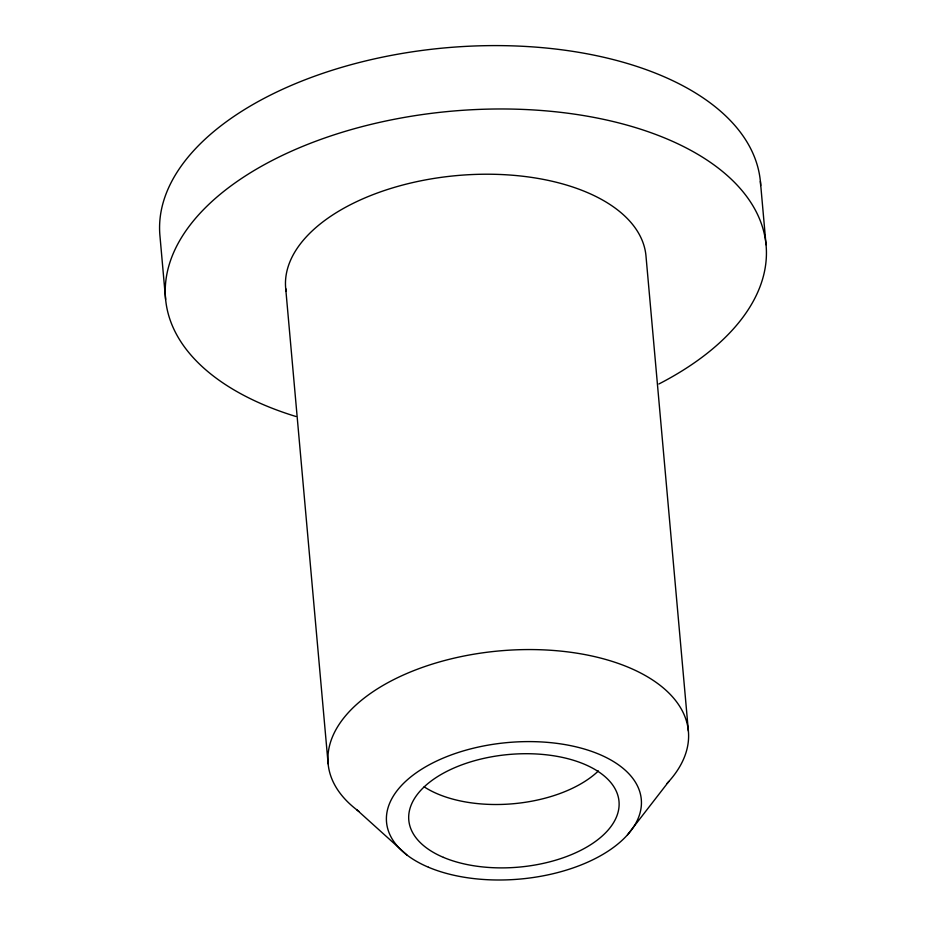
<?xml version="1.0" encoding="UTF-8"?>
<svg xmlns="http://www.w3.org/2000/svg" width="926" height="926" viewBox="0 0 926 926"><rect width="100%" height="100%" fill="white"/><g stroke="black" fill="none" stroke-linecap="round" stroke-linejoin="round"><path stroke-width="1.39" d="M627.481 834.858L668.861 781.44M356.88 809.88L406.873 854.964M760.385 181.334L766.033 244.719M688.377 731.008L645.954 255.657A180.871 96.917 -5.1 0 0 453.983 175.847A180.871 96.917 -5.1 0 0 286.041 291.262M285.706 288.495L328.128 763.834M165.615 299.434L159.966 236.049A301.459 161.529 -5.1 0 1 448.659 47.562A301.459 161.529 -5.1 0 1 760.674 185.524M295.984 416.503A301.459 161.529 -5.1 0 1 234.266 183.487A301.459 161.529 -5.1 0 1 677.751 143.738A301.459 161.529 -5.1 0 1 658.872 383.989M358.952 811.431A180.871 96.917 -5.1 0 1 384.475 684.592A180.871 96.917 -5.1 0 1 617.943 663.305A180.871 96.917 -5.1 0 1 667.125 783.338M598.393 770.941A105.506 56.532 -5.1 0 1 424.143 786.822M428.472 867.245A127.892 68.536 -5.1 0 0 638.627 817.241A127.892 68.536 -5.1 0 0 474.633 747.907A127.892 68.536 -5.1 0 0 428.472 867.245M443.427 857.372A105.506 56.532 -5.1 0 0 616.797 816.119A105.506 56.532 -5.1 0 0 481.508 758.915A105.506 56.532 -5.1 0 0 443.427 857.372"/></g></svg>
